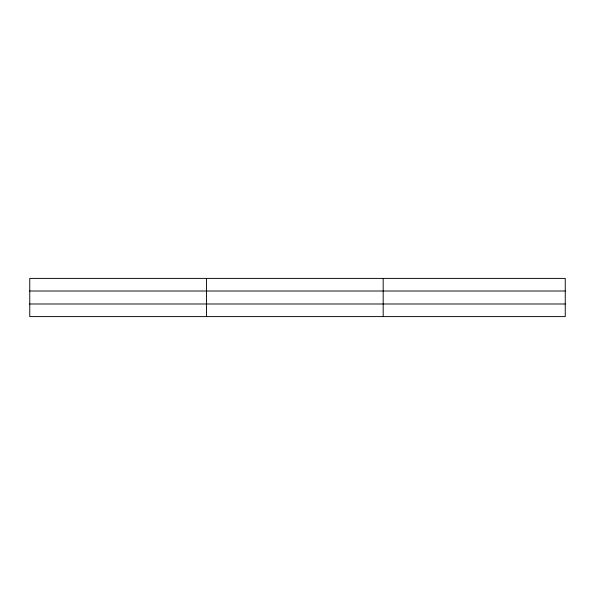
<?xml version="1.0" encoding="UTF-8"?>
<svg xmlns="http://www.w3.org/2000/svg" width="595" height="595" viewBox="0 0 595 595"><rect width="100%" height="100%" fill="white"/><g stroke="black" fill="none" stroke-linecap="round" stroke-linejoin="round"><path stroke-width="0.89" d="M206.465 316.6L206.465 278.401M383.18 316.6L383.18 278.401M565.25 291.007L565.25 278.401L29.75 278.401L29.75 316.6L565.25 316.6L565.25 291.007L29.75 291.007M29.75 303.993L565.25 303.993"/></g></svg>
